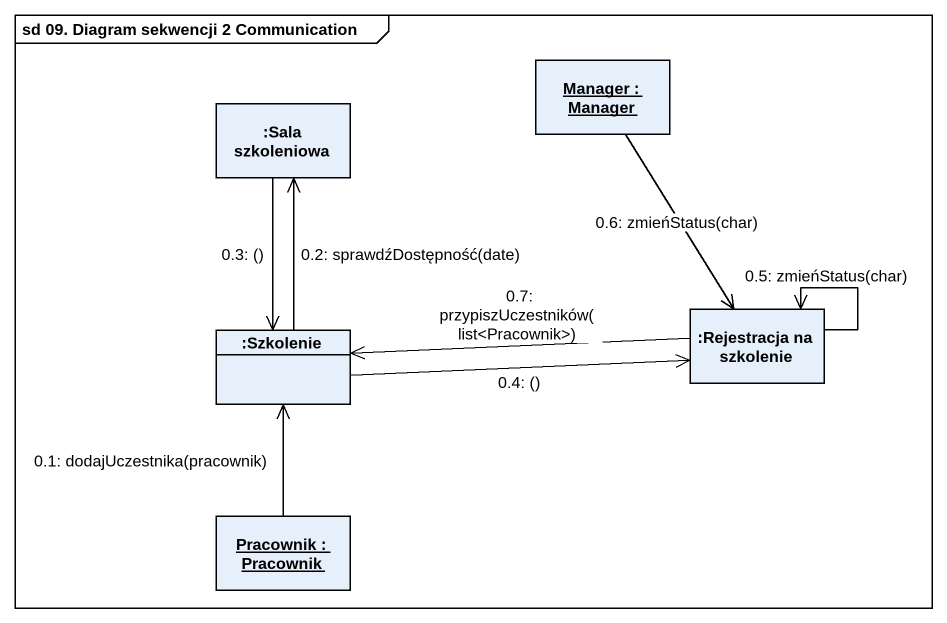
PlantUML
@startuml
mainframe sd 09. Diagram sekwencji 2 Communication
hide circle
hide empty members
object "Manager : Manager" as Manager
class ":Sala szkoleniowa" as Sala_szkoleniowa
class ":Szkolenie" as Szkolenie
class ":Rejestracja na szkolenie" as Rejestracja_na_szkolenie
object "Pracownik : Pracownik" as Pracownik
Pracownik -up-> Szkolenie : 0.1: dodajUczestnika(pracownik)
Szkolenie -up-> Sala_szkoleniowa : 0.2: sprawdźDostępność(date)
Sala_szkoleniowa --> Szkolenie : 0.3: ()
Szkolenie -right-> Rejestracja_na_szkolenie : 0.4: ()
Rejestracja_na_szkolenie --> Rejestracja_na_szkolenie : 0.5: zmieńStatus(char)
Manager --> Rejestracja_na_szkolenie : 0.6: zmieńStatus(char)
Rejestracja_na_szkolenie -left-> Szkolenie : 0.7: przypiszUczestników(list<Pracownik>)
@enduml
